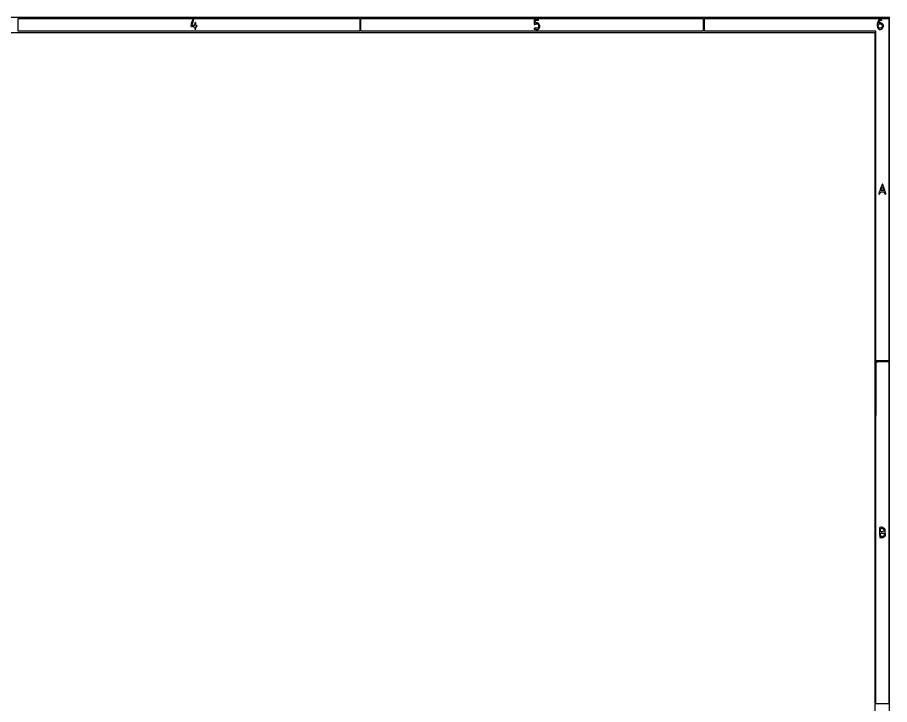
# Model space of a CAD drawing. Extents: x 117 to 3390, y 118 to 2363.
# Drawn here: x 1890 to 3390, y 1181 to 2363 of the extents above; entities that cross this region are included whole.
import ezdxf

# ---------------------------------------------------------------- set-up
doc = ezdxf.new("R2010")
doc.units = 0

msp = doc.modelspace()

# ---------------------------------------------------------------- linework, layer by layer
for points in [[(117.463346, 2361.750305, 0.090812), (117.267992, 2360.684755), (117.20352, 2031.426652, 0.000066), (117.180761, 1669.125388, 0.00004), (117.244614, 1239), (117.5, 117.5), (1754, 117.5), (3390.5, 117.5), (3390.5, 1240), (3390.5, 2362.5), (1754.218732, 2362.750305, 0.000029), (901.86696, 2362.831312, 0.000162), (445.294791, 2362.700308, 0.000003), (118.547025, 2362.498846, 0.311453)], [(2191.633096, 2359, 0.010847), (2190.16933, 2355.095454, 0.016883), (2189.096177, 2351.665364, 0.013013), (2188.400853, 2348.865638, 0.195167), (2188.565808, 2347.893521, 0.156029), (2188.969352, 2347.548302, 0.036936), (2189.819731, 2347.262472, 0.034507), (2190.892638, 2347.065647, 0.028119), (2192.059017, 2347, -0.032166), (2193.505659, 2346.906839, -0.114177), (2194.371199, 2346.585006, -0.162195), (2194.838022, 2345.990723, -0.086279), (2195, 2345.059017, 0.046881), (2195.074077, 2344.270704, 0.046318), (2195.29375, 2343.50665, 0.050262), (2195.616444, 2342.876024, 0.111412), (2196, 2342.5, 0.246048), (2196.383443, 2342.472705, 0.167933), (2196.711428, 2342.774726, 0.086325), (2196.930825, 2343.433235, 0.037363), (2197, 2344.35765, -0.046663), (2197.09262, 2345.347936, -0.050394), (2197.367188, 2346.277455, -0.056328), (2197.770661, 2347.015203, -0.131036), (2198.25, 2347.416667, 0.029131), (2198.85747, 2347.744495, 0.260055), (2199, 2348, 0.260055), (2198.85747, 2348.255505, 0.029131), (2198.25, 2348.583333, -0.128732), (2197.770769, 2348.981026, -0.056878), (2197.367188, 2349.705208, -0.051009), (2197.092664, 2350.615638, -0.047769), (2197, 2351.583333, 0.039486), (2196.926807, 2352.508703, 0.058687), (2196.70625, 2353.290104, 0.077179), (2196.382736, 2353.822066, 0.221088), (2196, 2354, 0.226478), (2195.617064, 2353.817169, 0.074992), (2195.29375, 2353.265625, 0.057076), (2195.073116, 2352.457356, 0.038131), (2195, 2351.5, -0.045354), (2194.885471, 2350.239988, -0.149043), (2194.50607, 2349.506221, -0.15246), (2193.788002, 2349.118498, -0.048164), (2192.560698, 2349), (2190.121396, 2349), (2191.649307, 2353.484173, 0.032921), (2192.454242, 2356.47891, 0.049966), (2192.714899, 2359.160176, 0.472881), (2192.265439, 2359.526936, 0.253057)], [(2779, 2354.377555, 0.008396), (2779.04299, 2351.81751, 0.091714), (2779.263291, 2350.815895, 0.367022), (2779.713813, 2350.588254, 0.114769), (2780.444958, 2350.954319, -0.074494), (2781.165604, 2351.390233, -0.041702), (2782.142566, 2351.705273, -0.040508), (2783.206315, 2351.863449, -0.051913), (2784.194958, 2351.826764, -0.066687), (2785.378349, 2351.494149, -0.156631), (2786.062014, 2350.897046, -0.110897), (2786.406493, 2349.861889, -0.025095), (2786.5, 2348, -0.021353), (2786.407335, 2345.831115, -0.189981), (2785.99029, 2344.991233, -0.17531), (2785.093959, 2344.625585, -0.017663), (2782.75, 2344.614063, 0.027192), (2780.302142, 2344.555393, 0.168696), (2779.16797, 2344.058966, 0.467006), (2779.202194, 2343.372848, 0.0703), (2780.581787, 2342.606989, 0.096495), (2783.788905, 2342.043203, 0.139762), (2786.523835, 2342.877555, 0.144603), (2788.345883, 2344.998437, 0.106029), (2789, 2348.048376, 0.125868), (2788.410416, 2350.353347, 0.089951), (2786.728373, 2352.432289, 0.096375), (2784.541144, 2353.681604, 0.17506), (2782.50772, 2353.641336, -0.097523), (2781.815895, 2353.521171, -0.218144), (2781.346455, 2353.749103, -0.138681), (2781.076507, 2354.3641, -0.034517), (2781, 2355.47102, -0.064756), (2781.166847, 2356.753879, -0.169259), (2781.680008, 2357.5137, -0.113221), (2782.710107, 2357.968744, -0.02157), (2784.75, 2358.271532, 0.001385), (2787.150098, 2358.529313, 0.729522), (2787.170302, 2358.628727, 0.11872), (2786.853842, 2358.717822, 0.00068), (2783.75, 2358.831897), (2779, 2359)], [(3370.448973, 2355.532119, 0.067373), (3369.098388, 2350.480301, 0.109412), (3369.50158, 2346.074629, 0.148899), (3371.540106, 2343.12569, 0.169168), (3374.772037, 2342, 0.14627), (3376.51899, 2342.522225, 0.072898), (3378.260803, 2344.070053, 0.069999), (3379.557672, 2346.143247, 0.10519), (3380, 2348.222506, 0.135156), (3379.4079, 2350.372919, 0.092068), (3377.723932, 2352.289091, 0.092299), (3375.468682, 2353.469263, 0.13683), (3373.251799, 2353.527062, -0.008696), (3371.585541, 2353.13953, -0.312553), (3371.239071, 2353.283874, -0.288914), (3371.236087, 2353.672592, -0.007826), (3372.197602, 2355.171084, -0.049704), (3372.954822, 2356.097079, -0.03457), (3373.973901, 2356.985299, -0.034961), (3375.082766, 2357.708453, -0.058795), (3376.109144, 2358.131001, 0.006459), (3377.490225, 2358.537129, 0.592972), (3377.524074, 2358.702915, 0.166748), (3377.199544, 2358.829264, 0.002658), (3375.198973, 2358.90032, 0.038297), (3373.355518, 2358.814778, 0.124101), (3372.222208, 2358.375384, 0.111864), (3371.366501, 2357.421486, 0.028159)], [(3376.954319, 2350.555042, -0.074494), (3377.390233, 2349.834396, -0.041702), (3377.705273, 2348.857434, -0.040508), (3377.863449, 2347.793685, -0.051913), (3377.826764, 2346.805042, -0.063224), (3377.513529, 2345.660351, -0.143851), (3376.955717, 2344.969317, -0.117164), (3376.028097, 2344.606681, -0.034864), (3374.5, 2344.5, -0.034848), (3372.867431, 2344.613921, -0.144923), (3371.978735, 2345.018464, -0.149062), (3371.467417, 2345.834335, -0.037574), (3371.169924, 2347.391493, -0.118024), (3371.484536, 2349.97244, -0.180438), (3372.943877, 2351.659006, -0.203626), (3375.00329, 2351.862951, -0.144754)], [(3375.041692, 2068.75, -0.000068), (3374.087123, 2065.882062, -0.00009), (3373.214304, 2063.2625, -0.000065), (3372.481919, 2061.066691, -0.000851), (3372.207858, 2060.25, 0.072576), (3372.120622, 2059.772145, 0.116149), (3372.200854, 2059.367188, 0.145491), (3372.433456, 2059.09973, 0.142461), (3372.77638, 2059, 0.167833), (3373.193743, 2059.144155, 0.064564), (3373.629454, 2059.5875, 0.054461), (3374.016486, 2060.234705, 0.043617), (3374.289749, 2061, -0.087628), (3374.718886, 2061.934263, -0.118298), (3375.409414, 2062.552101, -0.0897), (3376.458857, 2062.894612, -0.034152), (3378, 2063, -0.034152), (3379.541143, 2062.894612, -0.0897), (3380.590586, 2062.552101, -0.118298), (3381.281114, 2061.934263, -0.087628), (3381.710251, 2061, 0.079244), (3382.23118, 2059.81423, 0.125112), (3383.039919, 2059.061152, 0.295544), (3383.683118, 2059.108759, 0.23472), (3384, 2059.746591, 0.082525), (3383.648481, 2061.861856, 0.004106), (3381.308446, 2068.528633, 0.001645), (3378.740347, 2075.584398, 0.314394), (3378.144722, 2076, 0.292921), (3377.793456, 2075.7749, 0.006647), (3376.948156, 2073.870313, 0.012777), (3376.016143, 2071.529112, 0.008035)], [(3379.369714, 2068.75, -0.013301), (3379.904426, 2066.519, -0.140626), (3379.838879, 2065.594513, -0.259686), (3379.305551, 2065.133828, -0.051119), (3378, 2065, -0.035709), (3377.23497, 2065.054706, -0.054618), (3376.591511, 2065.220313, -0.072059), (3376.153178, 2065.462569, -0.239486), (3376.013655, 2065.75, -0.054206), (3376.21089, 2067.300719, -0.031733), (3376.761621, 2069.092106, -0.025366), (3377.446649, 2070.657819, -0.284214), (3378, 2071, -0.211503), (3378.335635, 2070.851376, -0.047594), (3378.718633, 2070.339063, -0.041424), (3379.082726, 2069.611582, -0.029858)], [(3389, 1476.5), (3389, 1182), (3378, 1182), (3367, 1182), (3367, 1475.833333, -0.000213), (3367.047919, 1588.549424, -0.000353), (3367.195833, 1683.548958, -0.000007), (3367.392021, 1769.672423, -0.198317), (3367.666667, 1770.333333, -0.178563), (3368.245497, 1770.600197, -0.004516), (3371.172917, 1770.804167, -0.009111), (3374.658388, 1770.951724, -0.006022), (3378.666667, 1771), (3389, 1771)], [(3373.421649, 1484.656415, 0.078282), (3373.23321, 1483.773024, 0.007235), (3373.144753, 1481.531874, 0.009185), (3373.126964, 1478.841003, 0.007079), (3373.203033, 1475.906415), (3373.5, 1468.5), (3376.691039, 1468.191039, 0.10209), (3379.563074, 1468.499391, 0.106946), (3382.024861, 1469.920414, 0.123344), (3383.445423, 1472.047784, 0.1669), (3383.474236, 1474.342454, -0.035707), (3383.209083, 1475.394861, -0.016086), (3383.005642, 1476.805238, -0.015831), (3382.885487, 1478.3148, -0.020812), (3382.876987, 1479.696654, 0.042988), (3382.798833, 1481.244313, 0.070277), (3382.440607, 1482.50573, 0.075985), (3381.773129, 1483.550067, 0.059922), (3380.772699, 1484.446654, 0.070588), (3378.639363, 1485.530507, 0.075292), (3376.335649, 1485.946925, 0.093525), (3374.430534, 1485.643425, 0.218349)], [(3379.848393, 1483.11486, -0.173482), (3380.847377, 1481.834045, -0.182652), (3380.77973, 1480.241972, -0.149229), (3379.611272, 1478.854887, -0.115397), (3377.741449, 1478.183578, -0.032895), (3376.183548, 1478.10695, -0.195001), (3375.447708, 1478.41961, -0.172827), (3375.087, 1479.182693, -0.024829), (3375, 1480.933578, -0.088126), (3375.341398, 1482.855534, -0.201782), (3376.325061, 1483.911824, -0.179648), (3377.866233, 1484.015646, -0.069263)], [(3381.64326, 1474.487265, -0.160554), (3381.717826, 1472.93559, -0.123045), (3380.875952, 1471.448832, -0.106437), (3379.30499, 1470.377237, -0.09694), (3377.377555, 1470, -0.053819), (3376.1403, 1470.133563, -0.173089), (3375.44813, 1470.56545, -0.138311), (3375.095853, 1471.409744, -0.03011), (3375, 1473, -0.03079), (3375.104308, 1474.69227, -0.168437), (3375.502615, 1475.502588, -0.166606), (3376.319737, 1475.897319, -0.029968), (3378.031385, 1476, -0.042101), (3379.286653, 1475.894117, -0.057143), (3380.378036, 1475.57737, -0.068445), (3381.198059, 1475.09326, -0.134403)]]:
    msp.add_lwpolyline(points, format="xyb", close=True)
for points in [[(2479, 2350), (2479, 2339), (2185, 2339), (1891, 2339), (1891, 2350), (1891, 2361), (2185, 2361), (2479, 2361)], [(3070, 2350), (3070, 2339), (2775.5, 2339), (2481, 2339), (2481, 2350), (2481, 2361), (2775.5, 2361), (3070, 2361)], [(3389, 2066.5), (3389, 1772), (3378, 1772), (3367, 1772), (3367, 2055.5), (3367, 2339), (3219.5, 2339), (3072, 2339), (3072, 2350), (3072, 2361), (3230.5, 2361), (3389, 2361)], [(3365, 1428.5), (3365, 520), (2727.5, 520), (2090, 520), (2090, 331.5), (2090, 143), (1116.5, 143), (143, 143), (143, 1240), (143, 2337), (1754, 2337), (3365, 2337)]]:
    msp.add_lwpolyline(points, close=True)

doc.saveas('drawing.dxf')
